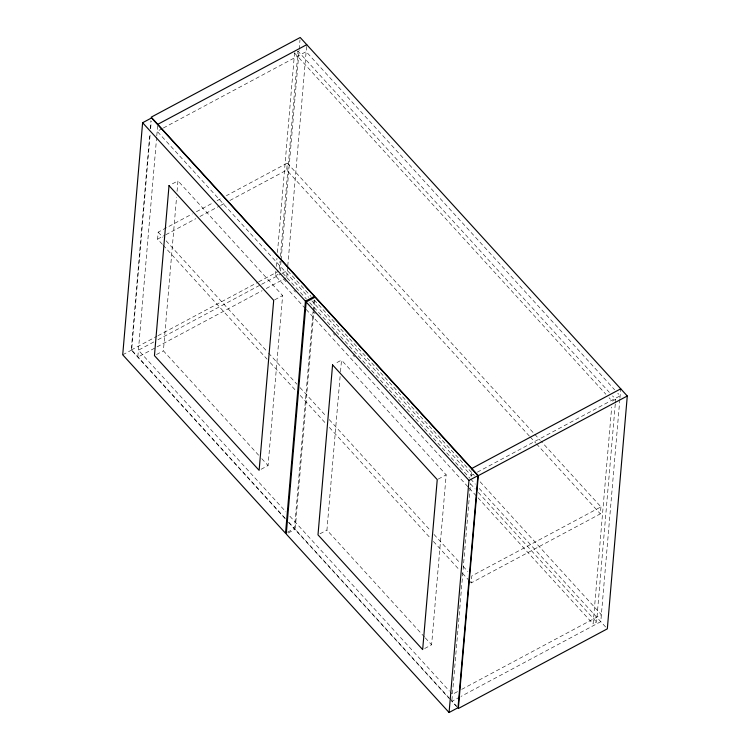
<?xml version="1.0" encoding="UTF-8"?>
<svg xmlns="http://www.w3.org/2000/svg" width="750" height="750" viewBox="0 0 750 750"><rect width="100%" height="100%" fill="white"/><g stroke="black" fill="none" stroke-linecap="round" stroke-linejoin="round"><path stroke-width="0.56" stroke-dasharray="3.75 2.81" d="M285.338 518.878L131.259 350.006L149.822 133.463M150.225 128.803L150.919 120.656M285.038 518.119L131.653 350.016L150.15 134.269M150.656 128.438L151.256 121.444M156.666 137.137L137.803 357.169L262.116 290.7M156.769 135.975L157.659 125.494M162.328 244.313L157.594 239.128L158.194 232.144L192.281 213.919M258.619 455.203L163.397 350.831L176.569 197.156M177.066 191.334L177.966 180.862L171.009 184.575M305.409 308.616L275.456 275.784L275.859 271.125M276.262 266.456L276.956 258.291M277.462 252.459L294.553 53.034L298.031 51.178L609.366 392.409M529.425 436.125L286.706 170.091L287.306 163.106L226.369 195.694M279.337 269.259L280.031 261.103M280.434 256.434L298.031 51.178M281.034 261.028L280.238 270.347L306.497 299.128M281.128 259.866L299.1 50.306M299.194 49.144L300 39.825M261.112 469.275L268.059 465.553L282.628 295.575L177.966 180.862M286.772 277.509L287.672 267.037M287.775 265.875L306.741 44.672M287.522 532.181L294.469 528.469L313.069 311.559M313.172 310.397L314.166 298.734M449.363 698.241L295.2 529.266L313.791 312.356M313.894 311.194L314.897 299.531M424.519 637.041L326.934 530.091L340.406 372.919M340.509 371.756L341.503 360.113L334.556 363.825M424.65 648.525L431.606 644.803L446.175 474.834L341.503 360.113M451.903 700.172L470.466 483.628M471.066 476.644L471.769 468.497M600.947 506.878L600.347 513.862L471.234 582.9L471.834 575.916L600.947 506.878L541.05 441.234M615.272 403.988L596.569 622.078L593.1 623.934L611.691 407.016M615.366 402.825L615.666 399.319L612.516 395.869M619.837 399.309L600.778 621.675L461.053 696.394M619.941 398.147L620.737 388.837M162.3 128.569L157.162 131.316L308.644 297.347M163.331 128.016L306.141 51.656L614.616 389.766M196.416 211.716L212.934 202.875M217.069 200.662L222.234 197.906M157.594 239.128L164.822 235.266M165.862 234.713L195.816 218.7M199.941 216.487L219.572 205.997M220.603 205.444L225.769 202.678M229.894 200.475L286.706 170.091M131.259 350.006L156.947 336.272M157.969 335.719L257.634 282.431M258.656 281.878L278.175 271.444M122.719 354.797L131.653 350.016M275.456 275.784L278.062 274.397M153.816 341.944L138.403 350.184L285.938 511.894M157.922 339.75L260.663 284.812M261.694 284.259L281.212 273.825M282.234 273.272L287.372 270.525L311.044 296.475M266.231 288.497L285.75 278.062M156.441 354.553L163.397 350.831M274.688 299.831L282.628 295.575M288.244 532.978L295.2 529.266M319.988 533.803L326.934 530.091M438.234 479.081L446.175 474.834M473.222 474.384L471.169 475.481L311.803 300.806M477.328 472.181L620.138 395.822L617.775 393.225M615.666 399.319L612.197 401.184L609.038 397.725M457.538 691.603L452.4 694.35L450.038 691.753M461.653 689.409L601.378 614.691L479.091 480.656M460.022 696.938L451.8 701.334L458.344 708.506M294.553 53.034L605.887 394.275M287.306 163.106L533.962 433.453M534.75 434.325L540.262 440.372M530.212 436.988L535.725 443.034M536.512 443.897L600.347 513.862M314.203 299.925L474.356 475.472M309.656 302.587L469.809 478.134M470.597 478.997L475.331 484.181M479.278 488.513L607.322 628.847M283.669 279.113L286.031 281.7M293.906 290.344L295.491 292.069M313.612 311.944L315.188 313.669M333.319 333.534L334.894 335.269M353.025 355.134L354.6 356.859M470.466 483.853L475.191 489.037M478.35 492.497L596.569 622.078M306.197 309.478L468.562 487.444M469.35 488.306L477.234 496.941M478.022 497.803L593.1 623.934M158.194 232.144L162.919 237.328M166.078 240.787L267.731 352.209M268.519 353.072L296.887 384.159M300.038 387.619L326.044 416.119M329.203 419.578L430.856 531M434.006 534.45L460.012 562.959M463.163 566.409L467.897 571.594M163.116 245.175L267.131 359.194M270.281 362.644L296.288 391.153M300.234 395.466L326.241 423.975M329.391 427.425L430.256 537.984M433.406 541.434L459.413 569.944M462.572 573.394L468.084 579.441M468.872 580.303L471.234 582.9M261.769 458.653L268.059 465.553M425.306 637.903L431.606 644.803M289.875 516.216L449.25 690.891M288.966 522.431L294.469 528.469M450.15 699.103L456.441 705.994M288.488 522.337L449.438 698.747"/><path stroke-width="1.12" d="M142.613 122.728L122.719 354.797L285.534 533.25L305.428 301.181L142.613 122.728L151.556 117.947L314.372 296.4L305.428 301.181M306.159 301.978L286.266 534.047L449.081 712.5L458.016 707.719L477.909 475.65L315.094 297.197L306.159 301.978L468.975 480.431L449.081 712.5M478.312 475.659L458.344 708.506L607.322 628.847L627.281 396L300.197 37.5L151.219 117.159L478.312 475.659L627.281 396M157.762 124.331L306.741 44.672M471.769 468.497L620.737 388.837M468.975 480.431L477.909 475.65M169.022 185.634L154.453 355.613L259.125 470.334L273.694 300.356L169.022 185.634M332.569 364.894L318 534.862L422.662 649.584L437.241 479.616L332.569 364.894"/></g></svg>
